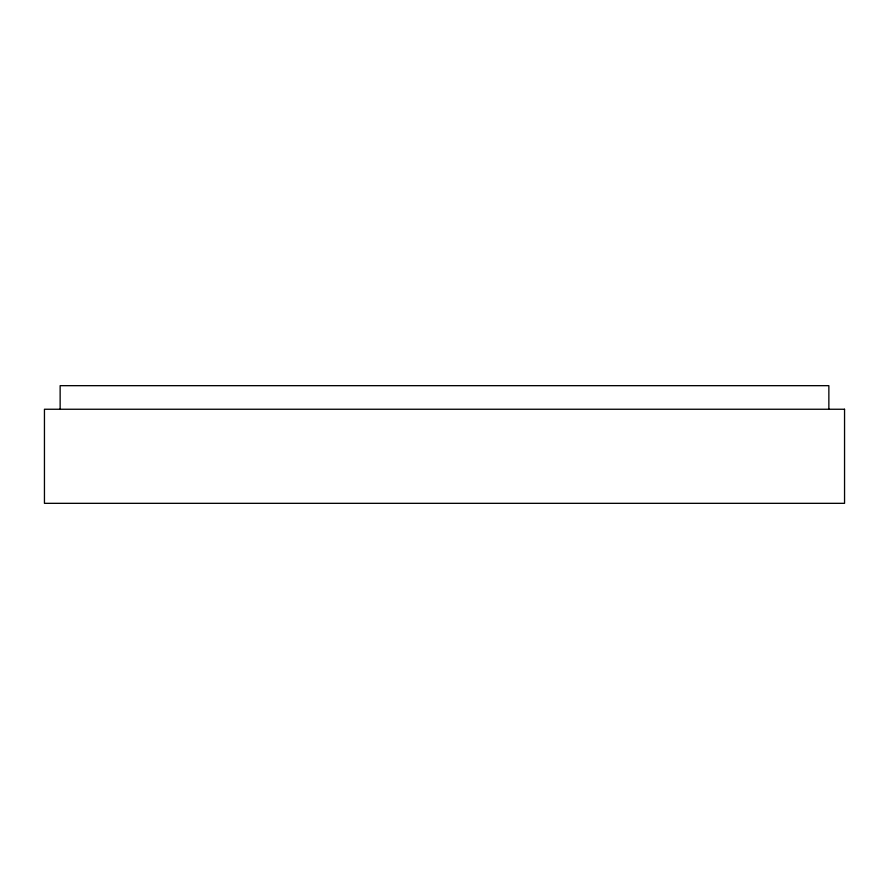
<?xml version="1.0" encoding="UTF-8"?>
<svg xmlns="http://www.w3.org/2000/svg" width="889" height="889" viewBox="0 0 889 889"><rect width="100%" height="100%" fill="white"/><g stroke="black" fill="none" stroke-linecap="round" stroke-linejoin="round"><path stroke-width="1.33" d="M828.859 409.251L828.859 385.67L60.141 385.67L60.141 409.251M844.55 409.251L44.45 409.251L44.45 503.33L844.55 503.33L844.55 409.251"/></g></svg>
